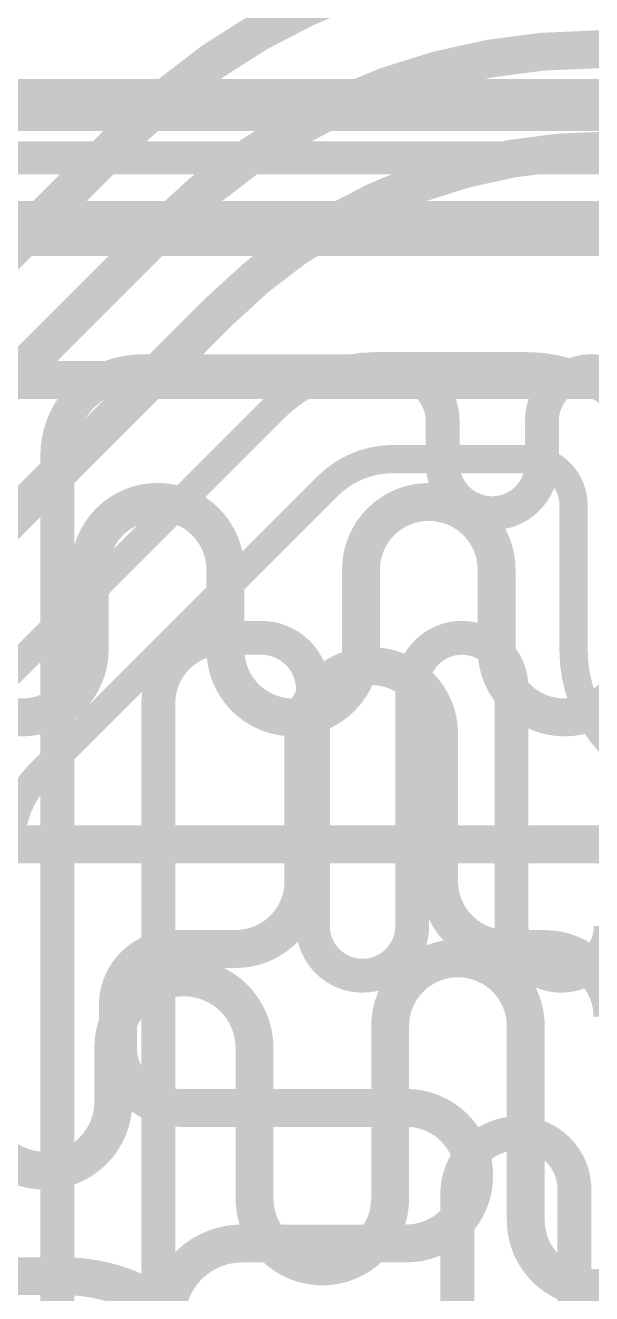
# Model space of a CAD drawing. Header units: inches. Extents: x -6 to 284, y -12 to 154.
# Drawn here: x 64.031 to 65.812, y 12.874 to 16.865 of the extents above; entities that cross this region are included whole.
import ezdxf

# ---------------------------------------------------------------- set-up
doc = ezdxf.new("R2010")
doc.units = ezdxf.units.IN
for name, color, linetype in [('Signal L1', 76, 'Continuous'), ('Signal L2', 6, 'Continuous'), ('Top Layer', 1, 'Continuous'), ('Top Overlay', 2, 'Continuous')]:
    doc.layers.add(name, color=color, linetype=linetype)

# ---------------------------------------------------------------- blocks, each defined once
blk = doc.blocks.new('EVQPUA02K_133')
at = {"layer": 'Top Overlay'}
blk.add_lwpolyline([(-2.350008, -1.750187, 0.127, 0.127, 0), (2.350008, -1.750187, 0.127, 0.127, 0)], format="xyseb", dxfattribs=at)

msp = doc.modelspace()

# ---------------------------------------------------------------- linework, layer by layer
at = {"layer": 'Signal L1'}
for points in [[(64.36418927999999, 16.53673096, 0.11938, 0.11938, -0.1989546194785251), (65.72366332, 17.09997342, 0.11938, 0.11938, 0)], [(64.46304862, 16.22528886, 0.11938, 0.11938, -0.1989316576919468), (65.8248874, 16.78944318, 0.11938, 0.11938, 0)], [(65.82488994, 16.78944318, 0.11938, 0.11938, 0), (71.54260012, 16.78944318, 0.11938, 0.11938, 0)], [(60.97852675999999, 13.15106844, 0.11938, 0.11938, 0), (64.36418927999999, 16.53673096, 0.11938, 0.11938, 0)], [(64.64676682, 15.97037954, 0.11938, 0.11938, -0.1989401134052115), (65.85534962, 16.47106942, 0.11938, 0.11938, 0)], [(65.85534962, 16.47106942, 0.11938, 0.11938, 0), (65.85535216, 16.47106942, 0.11938, 0.11938, 0)], [(65.85535216, 16.47106942, 0.11938, 0.11938, 0), (70.69795614, 16.47106942, 0.11938, 0.11938, 0)], [(61.23632151999999, 12.99856176, 0.11938, 0.11938, 0), (64.46304862, 16.22528886, 0.11938, 0.11938, 0)], [(63.39584222, 14.71945494, 0.11938, 0.11938, 0), (64.64676682, 15.97037954, 0.11938, 0.11938, 0)], [(64.81606544, 15.66245534, 0.08889999999999999, 0.08889999999999999, -0.1974714750713039), (65.13215828, 15.7923611, 0.08889999999999999, 0.08889999999999999, 0)], [(65.13215828, 15.7923611, 0.08889999999999999, 0.08889999999999999, 0), (65.60958937999999, 15.7923611, 0.08889999999999999, 0.08889999999999999, 0)], [(65.60958937999999, 15.7923611, 0.08889999999999999, 0.08889999999999999, -0.4127659453967648), (66.04773176, 15.35638026, 0.08889999999999999, 0.08889999999999999, 0)], [(64.45259652, 15.29898896, 0.08889999999999999, 0.08889999999999999, 0), (64.8150596, 15.6614495, 0.08889999999999999, 0.08889999999999999, 0)], [(64.8150596, 15.6614495, 0.08889999999999999, 0.08889999999999999, 0), (64.81606544, 15.66245534, 0.08889999999999999, 0.08889999999999999, 0)], [(64.9814042, 15.41470628, 0.08889999999999999, 0.08889999999999999, -0.198912367379658), (65.18795191999999, 15.5002611, 0.08889999999999999, 0.08889999999999999, 0)], [(65.18795191999999, 15.5002611, 0.08889999999999999, 0.08889999999999999, 0), (65.60958937999999, 15.5002611, 0.08889999999999999, 0.08889999999999999, 0)], [(65.60958937999999, 15.5002611, 0.08889999999999999, 0.08889999999999999, -0.4124872079702963), (65.7556343, 15.3550747, 0.08889999999999999, 0.08889999999999999, 0)], [(64.83487668, 15.26817876, 0.08889999999999999, 0.08889999999999999, 0), (64.9814042, 15.41470628, 0.08889999999999999, 0.08889999999999999, 0)], [(65.7556343, 15.3550747, 0.08889999999999999, 0.08889999999999999, -0.0002396190068263662), (65.7556343, 15.354935, 0.08889999999999999, 0.08889999999999999, 0)], [(65.7556343, 15.29150358, 0.08889999999999999, 0.08889999999999999, 0), (65.7556343, 15.354935, 0.08889999999999999, 0.08889999999999999, 0)], [(63.97899319999999, 14.82538564, 0.08889999999999999, 0.08889999999999999, 0), (64.45259652, 15.29898896, 0.08889999999999999, 0.08889999999999999, 0)], [(65.75562668, 15.27603498, 0.08889999999999999, 0.08889999999999999, 0), (65.7556343, 15.29150358, 0.08889999999999999, 0.08889999999999999, 0)], [(64.07686955999999, 14.5101691, 0.08889999999999999, 0.08889999999999999, 0), (64.83487922, 15.26817876, 0.08889999999999999, 0.08889999999999999, 0)], [(64.83487668, 15.26817876, 0.08889999999999999, 0.08889999999999999, 0), (64.83487922, 15.26817876, 0.08889999999999999, 0.08889999999999999, 0)], [(65.75562414, 14.8973794, 0.08889999999999999, 0.08889999999999999, 0), (65.75562668, 15.2757886, 0.08889999999999999, 0.08889999999999999, 0)], [(65.75562668, 15.2757886, 0.08889999999999999, 0.08889999999999999, -0.000161666645539865), (65.75562668, 15.27603498, 0.08889999999999999, 0.08889999999999999, 0)], [(66.18955265999999, 14.4704689, 0.08889999999999999, 0.08889999999999999, -0.4186472803404516), (65.75562414, 14.8973794, 0.08889999999999999, 0.08889999999999999, 0)], [(64.90573252, 14.63527934, 0.11938, 0.11938, -0.9999999999999999), (65.33245252, 14.63527934, 0.11938, 0.11938, 0)], [(64.90573252, 14.17183094, 0.11938, 0.11938, 0), (64.90573252, 14.63527934, 0.11938, 0.11938, 0)], [(65.33245252, 14.17183094, 0.11938, 0.11938, 0), (65.33245252, 14.63527934, 0.11938, 0.11938, 0)], [(63.9849241, 14.28819342, 0.08889999999999999, 0.08889999999999999, -0.1986824749326176), (64.07667398, 14.50997352, 0.08889999999999999, 0.08889999999999999, 0)], [(64.07667398, 14.50997352, 0.08889999999999999, 0.08889999999999999, 0), (64.07686955999999, 14.5101691, 0.08889999999999999, 0.08889999999999999, 0)], [(64.07667398, 14.50997352, 0.08889999999999999, 0.08889999999999999, -0.0002202718249951996), (64.07686955999999, 14.5101691, 0.08889999999999999, 0.08889999999999999, 0)], [(64.90573252, 14.17183094, 0.11938, 0.11938, -0.4142135623730951), (64.69237252, 13.95847094, 0.11938, 0.11938, 0)], [(65.54581252, 13.95847094, 0.11938, 0.11938, -0.4142135623730951), (65.33245252, 14.17183094, 0.11938, 0.11938, 0)], [(64.32183732, 13.78133388, 0.11938, 0.11938, -0.4142135623730951), (64.49897437999999, 13.95847094, 0.11938, 0.11938, 0)], [(64.49897437999999, 13.95847094, 0.11938, 0.11938, 0), (64.69237252, 13.95847094, 0.11938, 0.11938, 0)], [(65.54581252, 13.95847094, 0.11938, 0.11938, 0), (65.66468705999999, 13.95847094, 0.11938, 0.11938, 0)], [(65.66468705999999, 13.95847094, 0.11938, 0.11938, -0.4142135623730951), (65.87804706, 13.74511094, 0.11938, 0.11938, 0)], [(64.32183732, 13.6510776, 0.11938, 0.11938, 0), (64.32183732, 13.78133388, 0.11938, 0.11938, 0)], [(64.51442519999999, 13.45848972, 0.11938, 0.11938, -0.4142135623730951), (64.32183732, 13.6510776, 0.11938, 0.11938, 0)], [(64.51442519999999, 13.45848972, 0.11938, 0.11938, 0), (65.22951902, 13.45848972, 0.11938, 0.11938, 0)], [(65.22951902, 13.45848972, 0.11938, 0.11938, -0.9999999999999999), (65.22951902, 13.03176972, 0.11938, 0.11938, 0)], [(64.47356422, 12.79264396, 0.11938, 0.11938, -0.4142135623730951), (64.71268998, 13.03176972, 0.11938, 0.11938, 0)], [(64.71268998, 13.03176972, 0.11938, 0.11938, 0), (65.22951902, 13.03176972, 0.11938, 0.11938, 0)]]:
    msp.add_lwpolyline(points, format="xyseb", dxfattribs=at)
for points in [[(65.7950424, 16.78944318, 0.05969, 0.05969, 1), (65.8547324, 16.78944318, 0.05969, 0.05969, 1)], [(65.79504494, 16.78944318, 0.05969, 0.05969, 1), (65.85473494, 16.78944318, 0.05969, 0.05969, 1)], [(64.33434428, 16.53673096, 0.05969, 0.05969, 1), (64.39403428, 16.53673096, 0.05969, 0.05969, 1)], [(64.33434428, 16.53673096, 0.05969, 0.05969, 1), (64.39403428, 16.53673096, 0.05969, 0.05969, 1)], [(65.82550461999999, 16.47106942, 0.05969, 0.05969, 1), (65.88519462, 16.47106942, 0.05969, 0.05969, 1)], [(65.82550461999999, 16.47106942, 0.05969, 0.05969, 1), (65.88519462, 16.47106942, 0.05969, 0.05969, 1)], [(65.82550715999999, 16.47106942, 0.05969, 0.05969, 1), (65.88519716, 16.47106942, 0.05969, 0.05969, 1)], [(65.82550715999999, 16.47106942, 0.05969, 0.05969, 1), (65.88519716, 16.47106942, 0.05969, 0.05969, 1)], [(64.43320362, 16.22528886, 0.05969, 0.05969, 1), (64.49289361999999, 16.22528886, 0.05969, 0.05969, 1)], [(64.43320362, 16.22528886, 0.05969, 0.05969, 1), (64.49289361999999, 16.22528886, 0.05969, 0.05969, 1)], [(64.61692182, 15.97037954, 0.05969, 0.05969, 1), (64.67661182, 15.97037954, 0.05969, 0.05969, 1)], [(64.61692182, 15.97037954, 0.05969, 0.05969, 1), (64.67661182, 15.97037954, 0.05969, 0.05969, 1)], [(65.10993327999999, 15.7923611, 0.04445, 0.04445, 1), (65.15438327999999, 15.7923611, 0.04445, 0.04445, 1)], [(65.10993327999999, 15.7923611, 0.04445, 0.04445, 1), (65.15438327999999, 15.7923611, 0.04445, 0.04445, 1)], [(65.58736438, 15.7923611, 0.04445, 0.04445, 1), (65.63181438, 15.7923611, 0.04445, 0.04445, 1)], [(65.58736438, 15.7923611, 0.04445, 0.04445, 1), (65.63181438, 15.7923611, 0.04445, 0.04445, 1)], [(64.79283459999999, 15.6614495, 0.04445, 0.04445, 1), (64.8372846, 15.6614495, 0.04445, 0.04445, 1)], [(64.79283459999999, 15.6614495, 0.04445, 0.04445, 1), (64.8372846, 15.6614495, 0.04445, 0.04445, 1)], [(64.79384044, 15.66245534, 0.04445, 0.04445, 1), (64.83829044, 15.66245534, 0.04445, 0.04445, 1)], [(64.79384044, 15.66245534, 0.04445, 0.04445, 1), (64.83829044, 15.66245534, 0.04445, 0.04445, 1)], [(65.16572692, 15.5002611, 0.04445, 0.04445, 1), (65.21017692, 15.5002611, 0.04445, 0.04445, 1)], [(65.16572692, 15.5002611, 0.04445, 0.04445, 1), (65.21017692, 15.5002611, 0.04445, 0.04445, 1)], [(65.58736438, 15.5002611, 0.04445, 0.04445, 1), (65.63181438, 15.5002611, 0.04445, 0.04445, 1)], [(65.58736438, 15.5002611, 0.04445, 0.04445, 1), (65.63181438, 15.5002611, 0.04445, 0.04445, 1)], [(64.9591792, 15.41470628, 0.04445, 0.04445, 1), (65.00362919999999, 15.41470628, 0.04445, 0.04445, 1)], [(64.9591792, 15.41470628, 0.04445, 0.04445, 1), (65.00362919999999, 15.41470628, 0.04445, 0.04445, 1)], [(65.73340929999999, 15.3550747, 0.04445, 0.04445, 1), (65.77785929999999, 15.3550747, 0.04445, 0.04445, 1)], [(65.73340929999999, 15.3550747, 0.04445, 0.04445, 1), (65.77785929999999, 15.3550747, 0.04445, 0.04445, 1)], [(65.73340929999999, 15.354935, 0.04445, 0.04445, 1), (65.77785929999999, 15.354935, 0.04445, 0.04445, 1)], [(65.73340929999999, 15.354935, 0.04445, 0.04445, 1), (65.77785929999999, 15.354935, 0.04445, 0.04445, 1)], [(64.43037152, 15.29898896, 0.04445, 0.04445, 1), (64.47482151999999, 15.29898896, 0.04445, 0.04445, 1)], [(64.43037152, 15.29898896, 0.04445, 0.04445, 1), (64.47482151999999, 15.29898896, 0.04445, 0.04445, 1)], [(65.73340929999999, 15.29150358, 0.04445, 0.04445, 1), (65.77785929999999, 15.29150358, 0.04445, 0.04445, 1)], [(65.73340929999999, 15.29150358, 0.04445, 0.04445, 1), (65.77785929999999, 15.29150358, 0.04445, 0.04445, 1)], [(64.81265168, 15.26817876, 0.04445, 0.04445, 1), (64.85710168, 15.26817876, 0.04445, 0.04445, 1)], [(64.81265168, 15.26817876, 0.04445, 0.04445, 1), (64.85710168, 15.26817876, 0.04445, 0.04445, 1)], [(64.81265422, 15.26817876, 0.04445, 0.04445, 1), (64.85710422, 15.26817876, 0.04445, 0.04445, 1)], [(64.81265422, 15.26817876, 0.04445, 0.04445, 1), (64.85710422, 15.26817876, 0.04445, 0.04445, 1)], [(65.73340168, 15.27603498, 0.04445, 0.04445, 1), (65.77785168, 15.27603498, 0.04445, 0.04445, 1)], [(65.73340168, 15.27603498, 0.04445, 0.04445, 1), (65.77785168, 15.27603498, 0.04445, 0.04445, 1)], [(65.73340168, 15.2757886, 0.04445, 0.04445, 1), (65.77785168, 15.2757886, 0.04445, 0.04445, 1)], [(65.73340168, 15.2757886, 0.04445, 0.04445, 1), (65.77785168, 15.2757886, 0.04445, 0.04445, 1)], [(65.73339914, 14.8973794, 0.04445, 0.04445, 1), (65.77784914, 14.8973794, 0.04445, 0.04445, 1)], [(65.73339914, 14.8973794, 0.04445, 0.04445, 1), (65.77784914, 14.8973794, 0.04445, 0.04445, 1)], [(64.87588751999999, 14.63527934, 0.05969, 0.05969, 1), (64.93557752, 14.63527934, 0.05969, 0.05969, 1)], [(64.87588751999999, 14.63527934, 0.05969, 0.05969, 1), (64.93557752, 14.63527934, 0.05969, 0.05969, 1)], [(65.30260752, 14.63527934, 0.05969, 0.05969, 1), (65.36229752, 14.63527934, 0.05969, 0.05969, 1)], [(65.30260752, 14.63527934, 0.05969, 0.05969, 1), (65.36229752, 14.63527934, 0.05969, 0.05969, 1)], [(64.05444897999999, 14.50997352, 0.04445, 0.04445, 1), (64.09889897999999, 14.50997352, 0.04445, 0.04445, 1)], [(64.05444897999999, 14.50997352, 0.04445, 0.04445, 1), (64.09889897999999, 14.50997352, 0.04445, 0.04445, 1)], [(64.05444897999999, 14.50997352, 0.04445, 0.04445, 1), (64.09889897999999, 14.50997352, 0.04445, 0.04445, 1)], [(64.05464456, 14.5101691, 0.04445, 0.04445, 1), (64.09909456, 14.5101691, 0.04445, 0.04445, 1)], [(64.05464456, 14.5101691, 0.04445, 0.04445, 1), (64.09909456, 14.5101691, 0.04445, 0.04445, 1)], [(64.05464456, 14.5101691, 0.04445, 0.04445, 1), (64.09909456, 14.5101691, 0.04445, 0.04445, 1)], [(64.87588751999999, 14.17183094, 0.05969, 0.05969, 1), (64.93557752, 14.17183094, 0.05969, 0.05969, 1)], [(64.87588751999999, 14.17183094, 0.05969, 0.05969, 1), (64.93557752, 14.17183094, 0.05969, 0.05969, 1)], [(65.30260752, 14.17183094, 0.05969, 0.05969, 1), (65.36229752, 14.17183094, 0.05969, 0.05969, 1)], [(65.30260752, 14.17183094, 0.05969, 0.05969, 1), (65.36229752, 14.17183094, 0.05969, 0.05969, 1)], [(64.46912938, 13.95847094, 0.05969, 0.05969, 1), (64.52881938, 13.95847094, 0.05969, 0.05969, 1)], [(64.46912938, 13.95847094, 0.05969, 0.05969, 1), (64.52881938, 13.95847094, 0.05969, 0.05969, 1)], [(64.66252752, 13.95847094, 0.05969, 0.05969, 1), (64.72221752, 13.95847094, 0.05969, 0.05969, 1)], [(64.66252752, 13.95847094, 0.05969, 0.05969, 1), (64.72221752, 13.95847094, 0.05969, 0.05969, 1)], [(65.51596752, 13.95847094, 0.05969, 0.05969, 1), (65.57565752, 13.95847094, 0.05969, 0.05969, 1)], [(65.51596752, 13.95847094, 0.05969, 0.05969, 1), (65.57565752, 13.95847094, 0.05969, 0.05969, 1)], [(65.63484206, 13.95847094, 0.05969, 0.05969, 1), (65.69453205999999, 13.95847094, 0.05969, 0.05969, 1)], [(65.63484206, 13.95847094, 0.05969, 0.05969, 1), (65.69453205999999, 13.95847094, 0.05969, 0.05969, 1)], [(64.29199231999999, 13.78133388, 0.05969, 0.05969, 1), (64.35168232, 13.78133388, 0.05969, 0.05969, 1)], [(64.29199231999999, 13.78133388, 0.05969, 0.05969, 1), (64.35168232, 13.78133388, 0.05969, 0.05969, 1)], [(64.29199231999999, 13.6510776, 0.05969, 0.05969, 1), (64.35168232, 13.6510776, 0.05969, 0.05969, 1)], [(64.29199231999999, 13.6510776, 0.05969, 0.05969, 1), (64.35168232, 13.6510776, 0.05969, 0.05969, 1)], [(64.4845802, 13.45848972, 0.05969, 0.05969, 1), (64.5442702, 13.45848972, 0.05969, 0.05969, 1)], [(64.4845802, 13.45848972, 0.05969, 0.05969, 1), (64.5442702, 13.45848972, 0.05969, 0.05969, 1)], [(65.19967401999999, 13.45848972, 0.05969, 0.05969, 1), (65.25936401999999, 13.45848972, 0.05969, 0.05969, 1)], [(65.19967401999999, 13.45848972, 0.05969, 0.05969, 1), (65.25936401999999, 13.45848972, 0.05969, 0.05969, 1)], [(64.68284498, 13.03176972, 0.05969, 0.05969, 1), (64.74253498, 13.03176972, 0.05969, 0.05969, 1)], [(64.68284498, 13.03176972, 0.05969, 0.05969, 1), (64.74253498, 13.03176972, 0.05969, 0.05969, 1)], [(65.19967401999999, 13.03176972, 0.05969, 0.05969, 1), (65.25936401999999, 13.03176972, 0.05969, 0.05969, 1)], [(65.19967401999999, 13.03176972, 0.05969, 0.05969, 1), (65.25936401999999, 13.03176972, 0.05969, 0.05969, 1)]]:
    msp.add_lwpolyline(points, format="xyseb", close=True, dxfattribs=at)
at = {"layer": 'Signal L2'}
for points in [[(63.46752864, 16.5922706, 0.11938, 0.11938, 0), (71.9999068, 16.5922706, 0.11938, 0.11938, 0)], [(63.54423155999999, 16.25287326, 0.11938, 0.11938, 0), (71.51304975999999, 16.25287326, 0.11938, 0.11938, 0)], [(63.60327894, 15.74869342, 0.11938, 0.11938, 0), (70.06583395999999, 15.74869342, 0.11938, 0.11938, 0)], [(64.23328022, 15.1520779, 0.11938, 0.11938, -0.9999999999999999), (64.66000022, 15.1520779, 0.11938, 0.11938, 0)], [(65.08672022, 15.1520779, 0.11938, 0.11938, -0.9999999999999999), (65.51344021999999, 15.1520779, 0.11938, 0.11938, 0)], [(64.23328022, 14.9005671, 0.11938, 0.11938, 0), (64.23328022, 15.1520779, 0.11938, 0.11938, 0)], [(64.66000022, 14.9005671, 0.11938, 0.11938, 0), (64.66000022, 15.1520779, 0.11938, 0.11938, 0)], [(65.08672022, 14.9005671, 0.11938, 0.11938, 0), (65.08672022, 15.1520779, 0.11938, 0.11938, 0)], [(65.51344021999999, 14.9005671, 0.11938, 0.11938, 0), (65.51344021999999, 15.1520779, 0.11938, 0.11938, 0)], [(64.23328022, 14.9005671, 0.11938, 0.11938, -0.9999999999999999), (63.80656021999999, 14.9005671, 0.11938, 0.11938, 0)], [(65.08672022, 14.9005671, 0.11938, 0.11938, -0.9999999999999999), (64.66000022, 14.9005671, 0.11938, 0.11938, 0)], [(65.94016022, 14.9005671, 0.11938, 0.11938, -0.9999999999999999), (65.51344021999999, 14.9005671, 0.11938, 0.11938, 0)], [(63.03950308, 14.28819342, 0.11938, 0.11938, 0), (67.8909996, 14.28819342, 0.11938, 0.11938, 0)], [(65.17850566, 13.71579426, 0.11938, 0.11938, -0.9999999999999999), (65.60522566, 13.71579426, 0.11938, 0.11938, 0)], [(64.30738218, 13.64703138, 0.11938, 0.11938, -0.9999999999999999), (64.75178566, 13.64703138, 0.11938, 0.11938, 0)], [(65.17850566, 13.17290482, 0.11938, 0.11938, 0), (65.17850566, 13.71579426, 0.11938, 0.11938, 0)], [(65.60522566, 13.10475154, 0.11938, 0.11938, 0), (65.60522566, 13.71579426, 0.11938, 0.11938, 0)], [(64.30738218, 13.47630274, 0.11938, 0.11938, 0), (64.30738218, 13.64703138, 0.11938, 0.11938, 0)], [(64.75178566, 13.17290482, 0.11938, 0.11938, 0), (64.75178566, 13.64703138, 0.11938, 0.11938, 0)], [(64.30738218, 13.47630274, 0.11938, 0.11938, -0.9999999999999999), (63.87636449999999, 13.47630274, 0.11938, 0.11938, 0)], [(65.17850566, 13.17290482, 0.11938, 0.11938, -0.9999999999999999), (64.75178566, 13.17290482, 0.11938, 0.11938, 0)], [(66.03194565999999, 13.10475154, 0.11938, 0.11938, -0.9999999999999999), (65.60522566, 13.10475154, 0.11938, 0.11938, 0)], [(62.76262529999999, 12.92888702, 0.11938, 0.11938, 0), (64.15179701999999, 12.92888702, 0.11938, 0.11938, 0)], [(64.15179701999999, 12.92888702, 0.11938, 0.11938, -0.2189374899956508), (64.56383836, 12.7401193, 0.11938, 0.11938, 0)]]:
    msp.add_lwpolyline(points, format="xyseb", dxfattribs=at)
for points in [[(64.20343521999999, 15.1520779, 0.05969, 0.05969, 1), (64.26312522, 15.1520779, 0.05969, 0.05969, 1)], [(64.20343521999999, 15.1520779, 0.05969, 0.05969, 1), (64.26312522, 15.1520779, 0.05969, 0.05969, 1)], [(64.63015522, 15.1520779, 0.05969, 0.05969, 1), (64.68984522, 15.1520779, 0.05969, 0.05969, 1)], [(64.63015522, 15.1520779, 0.05969, 0.05969, 1), (64.68984522, 15.1520779, 0.05969, 0.05969, 1)], [(65.05687522, 15.1520779, 0.05969, 0.05969, 1), (65.11656522, 15.1520779, 0.05969, 0.05969, 1)], [(65.05687522, 15.1520779, 0.05969, 0.05969, 1), (65.11656522, 15.1520779, 0.05969, 0.05969, 1)], [(65.48359522, 15.1520779, 0.05969, 0.05969, 1), (65.54328521999999, 15.1520779, 0.05969, 0.05969, 1)], [(65.48359522, 15.1520779, 0.05969, 0.05969, 1), (65.54328521999999, 15.1520779, 0.05969, 0.05969, 1)], [(64.20343521999999, 14.9005671, 0.05969, 0.05969, 1), (64.26312522, 14.9005671, 0.05969, 0.05969, 1)], [(64.20343521999999, 14.9005671, 0.05969, 0.05969, 1), (64.26312522, 14.9005671, 0.05969, 0.05969, 1)], [(64.63015522, 14.9005671, 0.05969, 0.05969, 1), (64.68984522, 14.9005671, 0.05969, 0.05969, 1)], [(64.63015522, 14.9005671, 0.05969, 0.05969, 1), (64.68984522, 14.9005671, 0.05969, 0.05969, 1)], [(65.05687522, 14.9005671, 0.05969, 0.05969, 1), (65.11656522, 14.9005671, 0.05969, 0.05969, 1)], [(65.05687522, 14.9005671, 0.05969, 0.05969, 1), (65.11656522, 14.9005671, 0.05969, 0.05969, 1)], [(65.48359522, 14.9005671, 0.05969, 0.05969, 1), (65.54328521999999, 14.9005671, 0.05969, 0.05969, 1)], [(65.48359522, 14.9005671, 0.05969, 0.05969, 1), (65.54328521999999, 14.9005671, 0.05969, 0.05969, 1)], [(65.14866066, 13.71579426, 0.05969, 0.05969, 1), (65.20835066, 13.71579426, 0.05969, 0.05969, 1)], [(65.14866066, 13.71579426, 0.05969, 0.05969, 1), (65.20835066, 13.71579426, 0.05969, 0.05969, 1)], [(65.57538066, 13.71579426, 0.05969, 0.05969, 1), (65.63507066, 13.71579426, 0.05969, 0.05969, 1)], [(65.57538066, 13.71579426, 0.05969, 0.05969, 1), (65.63507066, 13.71579426, 0.05969, 0.05969, 1)], [(64.27753718, 13.64703138, 0.05969, 0.05969, 1), (64.33722718, 13.64703138, 0.05969, 0.05969, 1)], [(64.27753718, 13.64703138, 0.05969, 0.05969, 1), (64.33722718, 13.64703138, 0.05969, 0.05969, 1)], [(64.72194066, 13.64703138, 0.05969, 0.05969, 1), (64.78163066, 13.64703138, 0.05969, 0.05969, 1)], [(64.72194066, 13.64703138, 0.05969, 0.05969, 1), (64.78163066, 13.64703138, 0.05969, 0.05969, 1)], [(64.27753718, 13.47630274, 0.05969, 0.05969, 1), (64.33722718, 13.47630274, 0.05969, 0.05969, 1)], [(64.27753718, 13.47630274, 0.05969, 0.05969, 1), (64.33722718, 13.47630274, 0.05969, 0.05969, 1)], [(64.72194066, 13.17290482, 0.05969, 0.05969, 1), (64.78163066, 13.17290482, 0.05969, 0.05969, 1)], [(64.72194066, 13.17290482, 0.05969, 0.05969, 1), (64.78163066, 13.17290482, 0.05969, 0.05969, 1)], [(65.14866066, 13.17290482, 0.05969, 0.05969, 1), (65.20835066, 13.17290482, 0.05969, 0.05969, 1)], [(65.14866066, 13.17290482, 0.05969, 0.05969, 1), (65.20835066, 13.17290482, 0.05969, 0.05969, 1)], [(65.57538066, 13.10475154, 0.05969, 0.05969, 1), (65.63507066, 13.10475154, 0.05969, 0.05969, 1)], [(65.57538066, 13.10475154, 0.05969, 0.05969, 1), (65.63507066, 13.10475154, 0.05969, 0.05969, 1)], [(64.12195202, 12.92888702, 0.05969, 0.05969, 1), (64.18164202, 12.92888702, 0.05969, 0.05969, 1)], [(64.12195202, 12.92888702, 0.05969, 0.05969, 1), (64.18164202, 12.92888702, 0.05969, 0.05969, 1)]]:
    msp.add_lwpolyline(points, format="xyseb", close=True, dxfattribs=at)
at = {"layer": 'Top Layer'}
for points in [[(63.72960584, 16.44808242, 0.10414, 0.10414, 0), (68.78141946, 16.44808242, 0.10414, 0.10414, 0)], [(62.25110993999999, 16.19154242, 0.10414, 0.10414, 0), (68.78141946, 16.19154242, 0.10414, 0.10414, 0)], [(64.13133732, 15.51200606, 0.10668, 0.10668, -0.4142135623730951), (64.395985, 15.77665374, 0.10668, 0.10668, 0)], [(64.395985, 15.77665374, 0.10668, 0.10668, 0), (65.18735502, 15.77665374, 0.10668, 0.10668, 0)], [(65.18735502, 15.77665374, 0.10668, 0.10668, -0.1530683387066607), (65.27652934, 15.7486985, 0.10668, 0.10668, 0)], [(65.65598502, 15.62044374, 0.10668, 0.10668, -0.9999999999999999), (65.96840501999999, 15.62044374, 0.10668, 0.10668, 0)], [(65.27652934, 15.7486985, 0.10668, 0.10668, -0.2455750342256142), (65.34356502, 15.62044374, 0.10668, 0.10668, 0)], [(65.34356502, 15.48610822, 0.10668, 0.10668, 0), (65.34356502, 15.62044374, 0.10668, 0.10668, 0)], [(65.65598502, 15.48610822, 0.10668, 0.10668, 0), (65.65598502, 15.62044374, 0.10668, 0.10668, 0)], [(64.13133732, 12.53030006, 0.10668, 0.10668, 0), (64.13133732, 15.51200606, 0.10668, 0.10668, 0)], [(65.65598502, 15.48610822, 0.10668, 0.10668, -0.9999999999999999), (65.34356502, 15.48610822, 0.10668, 0.10668, 0)], [(64.44883732, 14.73095606, 0.10668, 0.10668, -0.4142135623730951), (64.65560348, 14.93772222, 0.10668, 0.10668, 0)], [(64.65560348, 14.93772222, 0.10668, 0.10668, 0), (64.77305054, 14.93772222, 0.10668, 0.10668, 0)], [(64.77305054, 14.93772222, 0.10668, 0.10668, -0.4142135623730951), (64.93547845999998, 14.7752943, 0.10668, 0.10668, 0)], [(65.24789846, 14.78151222, 0.10668, 0.10668, -0.9999999999999999), (65.56031846, 14.78151222, 0.10668, 0.10668, 0)], [(64.93547845999998, 14.03062726, 0.10668, 0.10668, 0), (64.93547845999998, 14.7752943, 0.10668, 0.10668, 0)], [(65.24789846, 14.03062726, 0.10668, 0.10668, 0), (65.24789846, 14.78151222, 0.10668, 0.10668, 0)], [(65.56031846, 14.03062726, 0.10668, 0.10668, 0), (65.56031846, 14.78151222, 0.10668, 0.10668, 0)], [(64.44883732, 12.65935238, 0.10668, 0.10668, 0), (64.44883732, 14.73095606, 0.10668, 0.10668, 0)], [(65.24789846, 14.03062726, 0.10668, 0.10668, -0.9999999999999999), (64.93547845999998, 14.03062726, 0.10668, 0.10668, 0)], [(65.87273846, 14.03062726, 0.10668, 0.10668, -0.9999999999999999), (65.56031846, 14.03062726, 0.10668, 0.10668, 0)], [(65.38961268, 13.18732948, 0.10668, 0.10668, -0.4142135623730951), (65.58109566, 13.37881246, 0.10668, 0.10668, 0)], [(65.58109566, 13.37881246, 0.10668, 0.10668, -0.4142135623730951), (65.75829622, 13.2016119, 0.10668, 0.10668, 0)], [(65.75829622, 11.61347436, 0.10668, 0.10668, 0), (65.75829622, 13.2016119, 0.10668, 0.10668, 0)], [(65.38961268, 10.52976304, 0.10668, 0.10668, 0), (65.38961268, 13.18732948, 0.10668, 0.10668, 0)]]:
    msp.add_lwpolyline(points, format="xyseb", dxfattribs=at)
for points in [[(64.369315, 15.77665374, 0.05333999999999999, 0.05333999999999999, 1), (64.422655, 15.77665374, 0.05333999999999999, 0.05333999999999999, 1)], [(64.369315, 15.77665374, 0.05333999999999999, 0.05333999999999999, 1), (64.422655, 15.77665374, 0.05333999999999999, 0.05333999999999999, 1)], [(65.16068501999999, 15.77665374, 0.05333999999999999, 0.05333999999999999, 1), (65.21402502, 15.77665374, 0.05333999999999999, 0.05333999999999999, 1)], [(65.16068501999999, 15.77665374, 0.05333999999999999, 0.05333999999999999, 1), (65.21402502, 15.77665374, 0.05333999999999999, 0.05333999999999999, 1)], [(65.24985933999999, 15.7486985, 0.05333999999999999, 0.05333999999999999, 1), (65.30319933999999, 15.7486985, 0.05333999999999999, 0.05333999999999999, 1)], [(65.24985933999999, 15.7486985, 0.05333999999999999, 0.05333999999999999, 1), (65.30319933999999, 15.7486985, 0.05333999999999999, 0.05333999999999999, 1)], [(65.31689502, 15.62044374, 0.05333999999999999, 0.05333999999999999, 1), (65.37023502, 15.62044374, 0.05333999999999999, 0.05333999999999999, 1)], [(65.31689502, 15.62044374, 0.05333999999999999, 0.05333999999999999, 1), (65.37023502, 15.62044374, 0.05333999999999999, 0.05333999999999999, 1)], [(65.62931501999999, 15.62044374, 0.05333999999999999, 0.05333999999999999, 1), (65.68265502, 15.62044374, 0.05333999999999999, 0.05333999999999999, 1)], [(65.62931501999999, 15.62044374, 0.05333999999999999, 0.05333999999999999, 1), (65.68265502, 15.62044374, 0.05333999999999999, 0.05333999999999999, 1)], [(64.10466731999999, 15.51200606, 0.05333999999999999, 0.05333999999999999, 1), (64.15800732, 15.51200606, 0.05333999999999999, 0.05333999999999999, 1)], [(64.10466731999999, 15.51200606, 0.05333999999999999, 0.05333999999999999, 1), (64.15800732, 15.51200606, 0.05333999999999999, 0.05333999999999999, 1)], [(65.31689502, 15.48610822, 0.05333999999999999, 0.05333999999999999, 1), (65.37023502, 15.48610822, 0.05333999999999999, 0.05333999999999999, 1)], [(65.31689502, 15.48610822, 0.05333999999999999, 0.05333999999999999, 1), (65.37023502, 15.48610822, 0.05333999999999999, 0.05333999999999999, 1)], [(65.62931501999999, 15.48610822, 0.05333999999999999, 0.05333999999999999, 1), (65.68265502, 15.48610822, 0.05333999999999999, 0.05333999999999999, 1)], [(65.62931501999999, 15.48610822, 0.05333999999999999, 0.05333999999999999, 1), (65.68265502, 15.48610822, 0.05333999999999999, 0.05333999999999999, 1)], [(64.62893347999999, 14.93772222, 0.05333999999999999, 0.05333999999999999, 1), (64.68227347999999, 14.93772222, 0.05333999999999999, 0.05333999999999999, 1)], [(64.62893347999999, 14.93772222, 0.05333999999999999, 0.05333999999999999, 1), (64.68227347999999, 14.93772222, 0.05333999999999999, 0.05333999999999999, 1)], [(64.74638053999999, 14.93772222, 0.05333999999999999, 0.05333999999999999, 1), (64.79972054, 14.93772222, 0.05333999999999999, 0.05333999999999999, 1)], [(64.74638053999999, 14.93772222, 0.05333999999999999, 0.05333999999999999, 1), (64.79972054, 14.93772222, 0.05333999999999999, 0.05333999999999999, 1)], [(64.90880846, 14.7752943, 0.05333999999999999, 0.05333999999999999, 1), (64.96214846, 14.7752943, 0.05333999999999999, 0.05333999999999999, 1)], [(64.90880846, 14.7752943, 0.05333999999999999, 0.05333999999999999, 1), (64.96214846, 14.7752943, 0.05333999999999999, 0.05333999999999999, 1)], [(65.22122845999999, 14.78151222, 0.05333999999999999, 0.05333999999999999, 1), (65.27456846, 14.78151222, 0.05333999999999999, 0.05333999999999999, 1)], [(65.22122845999999, 14.78151222, 0.05333999999999999, 0.05333999999999999, 1), (65.27456846, 14.78151222, 0.05333999999999999, 0.05333999999999999, 1)], [(65.53364846, 14.78151222, 0.05333999999999999, 0.05333999999999999, 1), (65.58698846, 14.78151222, 0.05333999999999999, 0.05333999999999999, 1)], [(65.53364846, 14.78151222, 0.05333999999999999, 0.05333999999999999, 1), (65.58698846, 14.78151222, 0.05333999999999999, 0.05333999999999999, 1)], [(64.42216732, 14.73095606, 0.05333999999999999, 0.05333999999999999, 1), (64.47550731999999, 14.73095606, 0.05333999999999999, 0.05333999999999999, 1)], [(64.42216732, 14.73095606, 0.05333999999999999, 0.05333999999999999, 1), (64.47550731999999, 14.73095606, 0.05333999999999999, 0.05333999999999999, 1)], [(64.90880846, 14.03062726, 0.05333999999999999, 0.05333999999999999, 1), (64.96214846, 14.03062726, 0.05333999999999999, 0.05333999999999999, 1)], [(64.90880846, 14.03062726, 0.05333999999999999, 0.05333999999999999, 1), (64.96214846, 14.03062726, 0.05333999999999999, 0.05333999999999999, 1)], [(65.22122845999999, 14.03062726, 0.05333999999999999, 0.05333999999999999, 1), (65.27456846, 14.03062726, 0.05333999999999999, 0.05333999999999999, 1)], [(65.22122845999999, 14.03062726, 0.05333999999999999, 0.05333999999999999, 1), (65.27456846, 14.03062726, 0.05333999999999999, 0.05333999999999999, 1)], [(65.53364846, 14.03062726, 0.05333999999999999, 0.05333999999999999, 1), (65.58698846, 14.03062726, 0.05333999999999999, 0.05333999999999999, 1)], [(65.53364846, 14.03062726, 0.05333999999999999, 0.05333999999999999, 1), (65.58698846, 14.03062726, 0.05333999999999999, 0.05333999999999999, 1)], [(65.55442566, 13.37881246, 0.05333999999999999, 0.05333999999999999, 1), (65.60776566, 13.37881246, 0.05333999999999999, 0.05333999999999999, 1)], [(65.55442566, 13.37881246, 0.05333999999999999, 0.05333999999999999, 1), (65.60776566, 13.37881246, 0.05333999999999999, 0.05333999999999999, 1)], [(65.73162622, 13.2016119, 0.05333999999999999, 0.05333999999999999, 1), (65.78496621999999, 13.2016119, 0.05333999999999999, 0.05333999999999999, 1)], [(65.73162622, 13.2016119, 0.05333999999999999, 0.05333999999999999, 1), (65.78496621999999, 13.2016119, 0.05333999999999999, 0.05333999999999999, 1)], [(65.36294268, 13.18732948, 0.05333999999999999, 0.05333999999999999, 1), (65.41628268, 13.18732948, 0.05333999999999999, 0.05333999999999999, 1)], [(65.36294268, 13.18732948, 0.05333999999999999, 0.05333999999999999, 1), (65.41628268, 13.18732948, 0.05333999999999999, 0.05333999999999999, 1)]]:
    msp.add_lwpolyline(points, format="xyseb", close=True, dxfattribs=at)

# ---------------------------------------------------------------- block references
msp.add_blockref('EVQPUA02K_133', (65.16003731999999, 18.38267342))

doc.saveas('drawing.dxf')
